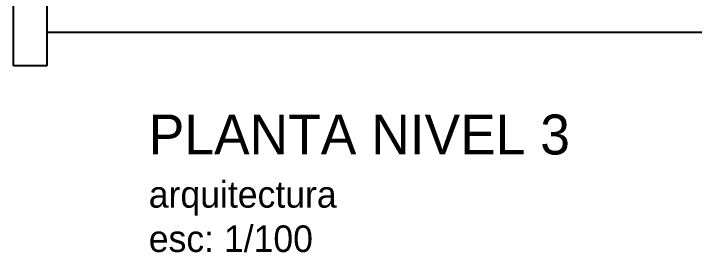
# Model space of a CAD drawing. Header units: millimetres. Extents: x 151130 to 215929, y 2134 to 34533.
# Drawn here: x 151180 to 156297, y 18880 to 20675 of the extents above; entities that cross this region are included whole.
import ezdxf

# ---------------------------------------------------------------- set-up
doc = ezdxf.new("R2010")
doc.units = ezdxf.units.MM
for name, color, linetype in [('bordes', 1, 'Continuous'), ('FORMATO', 5, 'Continuous'), ('muros', 7, 'Continuous')]:
    doc.layers.add(name, color=color, linetype=linetype)
doc.styles.add('Arial', font='arial.ttf')

msp = doc.modelspace()

# ---------------------------------------------------------------- linework, layer by layer
at = {"layer": 'bordes', "color": 5}
msp.add_line((156804.9, 20533.2), (151429.9, 20533.2), dxfattribs=at)
at = {"layer": 'muros', "color": 2}
for p, q in [((151179.9, 20283.2), (151179.9, 34183.2)), ((151429.9, 29733.2), (151429.9, 20283.2)), ((151429.9, 20283.2), (151179.9, 20283.2))]:
    msp.add_line(p, q, dxfattribs=at)

# ---------------------------------------------------------------- texts
at = {"layer": 'FORMATO', "color": 6, "insert": (152195.9, 19915.9), "char_height": 300, "attachment_point": 1, "style": 'Arial'}
msp.add_mtext('{\\fBankGothic Md BT|b0|i0|c0|p34;PLANTA NIVEL 3\\P\\H0.6667x;arquitectura\\Pesc: 1/100}', dxfattribs=at)

doc.saveas('drawing.dxf')
